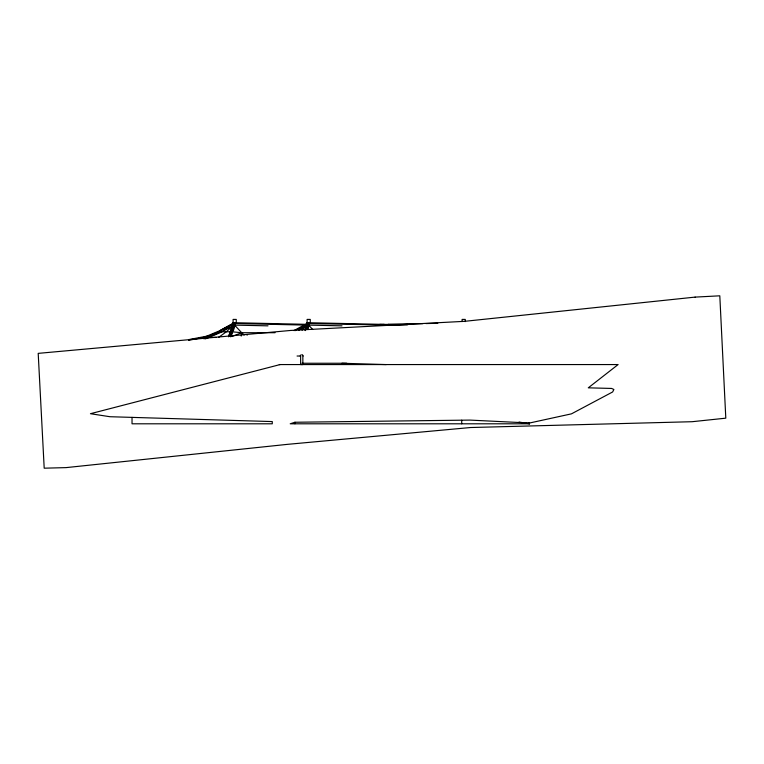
<?xml version="1.0" encoding="UTF-8"?>
<svg xmlns="http://www.w3.org/2000/svg" width="764" height="764" viewBox="0 0 764 764"><rect width="100%" height="100%" fill="white"/><g stroke="black" fill="none" stroke-linecap="round" stroke-linejoin="round"><path stroke-width="1.15" d="M207.35 336.8L207.015 336.122L188.612 339.627L188.603 340.314L206.91 336.8L220.061 331.223L233.249 324.041L233.058 323.42L219.898 330.583L220.643 332.474L207.302 338.137L206.853 336.122L220.07 330.583L232.208 323.974M241.204 336.084L241.682 332.712L234.863 325.378M529.557 423.008L469.975 420.095L294.942 422.253L290.215 423.8L529.442 423.8L529.557 423.008L571.462 413.849L612.642 391.961L613.874 389.487L611.639 388.446L588.29 387.826L618.114 364.562L279.318 364.562M233.555 323.42L228.493 336.8L233.001 324.041L234.309 323.42L235.083 325.263L233.469 330.42M232.6 326.887L230.843 332.474L230.747 331.223L231.301 330.583L232.724 331.223L231.301 336.246M234.309 323.42L229.83 336.122L230.48 336.8L234.978 324.041M305.065 330.22L307.004 324.041L308.322 323.42L309.095 325.263L307.796 329.389M305.313 330.583L307.558 323.42M306.393 329.561L308.322 323.42M307.376 329.169L308.99 324.041M387.682 325.206L388.017 324.404L422.817 323.64M383.566 325.206L383.92 324.404M232.523 323.497L232.877 322.694L236.257 322.694L236.257 319.409L233.096 319.409L233.096 322.694M307.109 322.694L307.109 319.409L310.26 319.409L310.26 322.694L306.889 322.694L306.507 325.082L307.634 325.082M233.24 325.368L226.354 331.777L218.542 337.44M302.076 330.172L306.383 326.171M205.65 338.891L207.522 337.44L216.336 337.44M301.15 354.697L300.147 356.024L300.624 356.024L300.634 364.562L302.85 364.562L302.85 356.024L303.327 356.024L302.324 354.697M223.919 330.115L229.009 327.336M220.643 332.474L232.944 325.77M293.911 330.583L307.233 323.42L307.252 324.041L295.066 330.678M298.944 329.561L306.068 325.674M298.753 330.239L306.956 325.77M208.553 337L220.863 331.777L230.738 331.777M231.759 336.58L241.682 332.712L275.069 332.712M280.14 364.562L90.458 413.706L109.968 416.724L272.271 421.575L272.271 423.8L132.029 423.8L132.029 417.383M203.845 338.805L206.146 338.356M425.94 323.564L437.791 323.296M394.73 325.072L407.766 324.786M379.737 324.404L408.024 324.404M379.593 324.566L407.088 324.566M232.495 325.082L268.002 325.846M307.319 322.694L307.653 323.497L392.973 325.206M219.898 330.583L220.49 331.223M246.867 334.966L247.45 334.966M229.076 336.122L229.83 336.122M188.612 339.627L189.042 340.314M297.072 356.024L300.624 356.024M301.923 363.253L346.722 363.253M306.889 322.694L384.349 324.404L384.693 325.206M232.877 322.694L306.794 324.328M304.76 325.072L233.65 323.497L233.316 322.694M308.818 325.111L342.005 325.846M341.966 363.253L386.24 364.581M232.934 331.882L241.682 332.712L244.117 335.052M519.043 422.043L529.442 423.8L529.032 422.979M528.287 422.96L529.442 423.8M308.112 324.566L312.657 329.456M388.456 324.404L388.809 325.206M465.266 321.596L465.266 319.409L462.105 319.409L462.105 321.596M461.723 420.21L461.723 423.8M294.942 422.253L294.942 423.8M695.097 297.11L464.588 321.329L290.587 330.459L38.2 353.369L44.197 468.189L66.076 467.616L287.579 444.342L470.586 427.525L692.089 421.709L725.8 418.166L719.803 295.811L695.097 297.11"/></g></svg>
